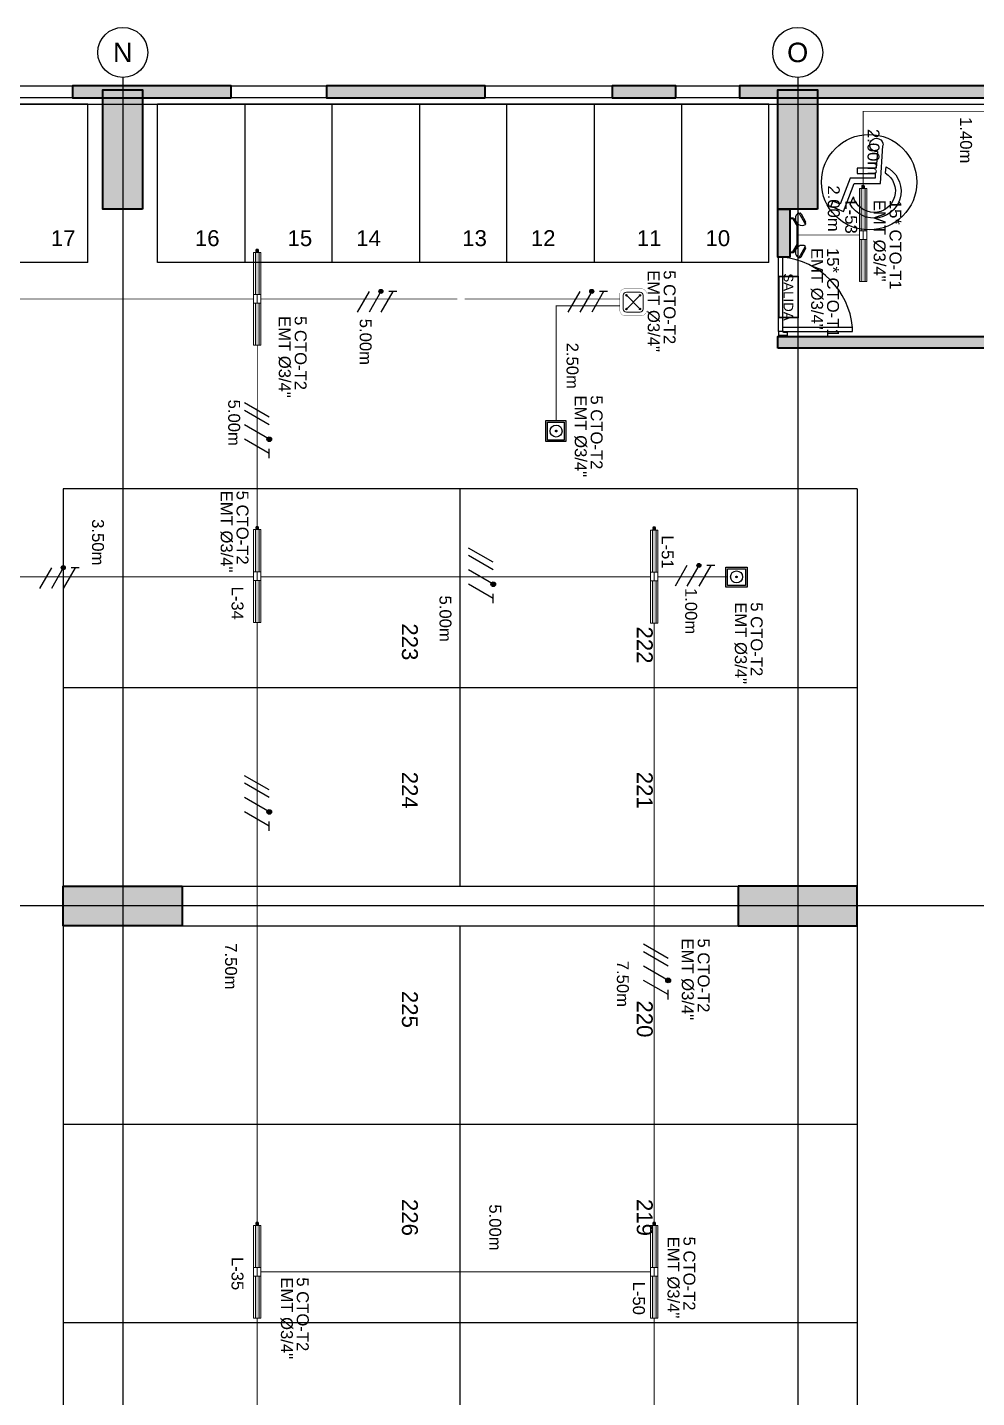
# Model space of a CAD drawing. Header units: metres. Extents: x 81 to 650, y -25 to 177.
# Drawn here: x 150.03 to 161.99, y 71.62 to 88.87 of the extents above; entities that cross this region are included whole.
import ezdxf
from ezdxf.enums import TextEntityAlignment as Align
from ezdxf.lldxf.tags import DXFTag

# ---------------------------------------------------------------- set-up
doc = ezdxf.new("R2010")
doc.units = ezdxf.units.M
doc.linetypes.add('LÍNEAS_OCULTASX2', pattern=[0.75, 0.5, -0.25])
for name, color, linetype in [('-ALAMBRADO', 7, 'Continuous'), ('-CN-GYD-ILUMINACION-EM', 1, 'Continuous'), ('-CN-GYD-TEXTOS', 7, 'Continuous'), ('-parquead', 253, 'Continuous'), ('A_CIRCULO DE EJES', 252, 'Continuous'), ('AMOBLAMIENTO', 253, 'Continuous'), ('AREA PARQUEO', 253, 'Continuous'), ('AS_GL DETECCION_PISO 2', 7, 'Continuous'), ('GG_EMERGENCIA 03', 1, 'Continuous'), ('GG_PISO 2', 8, 'Continuous'), ('JCA_HATCH 254', 252, 'Continuous'), ('LUMINARIA DE EMERGENCIA', 5, 'Continuous'), ('TEXTO 3', 3, 'Continuous'), ('TEXTOS DE MEDIDAS', 7, 'Continuous')]:
    doc.layers.add(name, color=color, linetype=linetype)
doc.layers.add('-auxiliar', color=190, linetype='Continuous', plot=False)
for name, color, linetype, lineweight in [('-CN-GYD-INTERRUPTORES DE PARED', 3, 'Continuous', 20), ('-CN-GYD-LUMINARIA LED HERMETICA', 1, 'Continuous', 5), ('-CN-GYD-TUBERÍA PRINCIPAL ILUMINACION', 5, 'Continuous', 5), ('-CN-GYD-TUBERÍA TOMACORRIENTE PVC', 86, 'Continuous', 18), ('_TEXTO', 7, 'Continuous', 9), ('CAJA DE PASO', 94, 'Continuous', 5), ('Estructura', 250, 'Continuous', 40), ('L', 7, 'Continuous', 15), ('LUMINARIA DE EMERGENCIA PARA SOBREPONER', 7, 'Continuous', 25), ('Muro', 251, 'Continuous', 40), ('TEXTOS', 250, 'Continuous', 20)]:
    doc.layers.add(name, color=color, linetype=linetype, lineweight=lineweight)
doc.layers.add('A-HATCH CONCRETO', color=7, linetype='Continuous', true_color=0xc2c2c2)
doc.layers.add('HACHTCOLUMNA', color=7, linetype='Continuous', true_color=0x474747)
doc.styles.add('A_TEXT1', font='arial.ttf')
doc.styles.add('GYD', font='arial.ttf', dxfattribs={"height": 2.5})
doc.styles.get("Standard").update_dxf_attribs({"font": 'arial.ttf'})
tags = doc.linetypes.add('EMT_LINE', pattern='A,0.5,-0.2,["EMT",Standard,S=0.1,R=0,X=-0.1,Y=-0.05],-0.25', length=0.95).pattern_tags.tags
tags[6] = DXFTag(74, 10)
pattern_1 = [(270, (73.633, -1.35), (10.40324, -6.00631), [1.50158, -10.51105]), (360, (73.6335, -2.101), (10.40324, 6.00631), [0.75079, -20.05569]), (360, (73.6335, -2.289), (10.40324, 6.00631), [0.60063, -20.20584]), (360, (73.6335, -1.9134), (10.40324, 6.00631), [0.60063, -20.20584]), (330, (73.633, -2.477), (10.40324, 6.00631), [0.4805, -11.53212]), (30, (73.633, -1.726), (4e-09, 12.01262), [0.4805, -11.53212])]
pattern_2 = [(0, (0, 0), (0, 6.985), [5.08, -1.905]), (90, (0, 0), (-6.985, 4e-16), [5.08, -1.905])]

# ---------------------------------------------------------------- blocks, each defined once
blk = doc.blocks.new('GG_HERMETICA')
h = blk.add_hatch()
h.set_pattern_fill('SWAMP', color=252, scale=0.472938, angle=270)
h.set_pattern_definition(pattern_1)
h.paths.add_polyline_path([(-20, -30), (-20, 17), (-550, 17), (-550, -30)])
h = blk.add_hatch()
h.set_pattern_fill('SWAMP', color=252, scale=0.472938, angle=270)
h.set_pattern_definition(pattern_1)
h.paths.add_polyline_path([(620, -30), (620, 17), (90, 17), (90, -30)])
at = {"layer": '-CN-GYD-INTERRUPTORES DE PARED', "color": 1, "extrusion": (0, 0, -1)}
for p, q in [((-550, -53), (-550, 40)), ((-550, 40), (-525, 40)), ((-525, 40), (-20, 40)), ((90, 40), (620, 40)), ((620, 40), (620, -53)), ((-20, -53), (-550, -53)), ((594, -53), (90, -53)), ((620, -53), (594, -53))]:
    blk.add_line(p, q, dxfattribs=at)
at = {"layer": '-CN-GYD-INTERRUPTORES DE PARED', "color": 1}
for p, q in [((90, 40), (-20, 40)), ((-20, 40), (-20, -53)), ((90, -53), (90, 40)), ((622, 6), (620, 6)), ((620, 6), (620, -6)), ((622, 10), (623, 11)), ((622, 8), (622, 10)), ((622, 7), (622, 8)), ((622, 5), (622, 7)), ((622, -6), (622, 6)), ((623, 4), (622, 5)), ((622, -3), (623, 1)), ((623, 11), (623, 11)), ((623, 11), (630, 11)), ((623, 1), (623, 4)), ((623, 1), (623, 1)), ((630, 11), (630, 6)), ((630, 6), (631, 6)), ((631, 6), (631, 9)), ((631, 9), (639, 9)), ((639, 9), (639, 6)), ((639, 6), (640, 6)), ((640, 10), (650, 10)), ((640, 6), (640, 10)), ((650, 10), (652, 8)), ((652, 8), (656, 8)), ((656, 8), (658, 8)), ((658, 8), (661, 5)), ((661, 5), (661, -6)), ((-20, -6), (90, -6)), ((620, -19), (620, -6)), ((622, -19), (620, -19)), ((622, -6), (622, -3)), ((622, -6), (622, -9)), ((622, -6), (622, -19)), ((622, -9), (623, -13)), ((623, -17), (622, -18)), ((622, -18), (622, -19)), ((622, -19), (622, -21)), ((622, -21), (622, -22)), ((622, -22), (623, -24)), ((623, -13), (623, -14)), ((623, -14), (623, -17)), ((623, -24), (623, -24)), ((623, -24), (630, -24)), ((630, -24), (630, -19)), ((630, -19), (631, -19)), ((631, -19), (631, -22)), ((631, -22), (639, -22)), ((639, -22), (639, -19)), ((639, -19), (640, -19)), ((640, -19), (640, -22)), ((640, -22), (650, -22)), ((650, -22), (652, -20)), ((652, -20), (656, -20)), ((656, -20), (658, -20)), ((658, -20), (661, -17)), ((661, -17), (661, -6))]:
    blk.add_line(p, q, dxfattribs=at)
for points in [[(623, 4), (630, 4)], [(623, 1), (630, 1)], [(629, 11), (629, 4), (629, 1), (629, -6)], [(630, 6), (630, -6)], [(631, 6), (631, -6)], [(639, 2), (631, 2)], [(639, 6), (639, -6)], [(640, 6), (640, -6)], [(640, 1), (650, 1), (650, 3), (640, 3)], [(650, 3), (652, 5)], [(650, 1), (652, -3)], [(652, 8), (652, -6)], [(-20, -53), (90, -53)], [(623, -14), (630, -14)], [(623, -17), (630, -17)], [(629, -24), (629, -17), (629, -14), (629, -6)], [(630, -19), (630, -6)], [(631, -19), (631, -6)], [(639, -15), (631, -15)], [(639, -19), (639, -6)], [(640, -19), (640, -6)], [(640, -14), (650, -14), (650, -15), (640, -15)], [(650, -14), (652, -10)], [(650, -15), (652, -17)], [(652, -20), (652, -6)]]:
    blk.add_lwpolyline(points, dxfattribs=at)
at = {"color": 1}
for points in [[(-20, 17), (-20, -30), (-550, -30), (-550, 17)], [(620, 17), (620, -30), (90, -30), (90, 17)]]:
    blk.add_lwpolyline(points, close=True, dxfattribs=at)
blk = doc.blocks.new('A_B_Eje')
at = {"layer": 'A_CIRCULO DE EJES', "ltscale": 1.5}
blk.add_circle((0, 0), 0.0045, dxfattribs=at)
at = {"layer": 'A_CIRCULO DE EJES', "ltscale": 1.5, "style": 'A_TEXT1'}
blk.add_attdef('EJE', text='', height=0.0035, dxfattribs=at).set_placement((0, 0), align=Align.MIDDLE_CENTER)
blk = doc.blocks.new('A$Cc7fbbbd8')
at = {"layer": 'GG_EMERGENCIA 03', "ltscale": 0.3}
h = blk.add_hatch(dxfattribs=at)
h.set_pattern_fill('ANSI31', color=256, scale=0.0005, angle=90)
h.set_pattern_definition([(135, (0.0614115, 0.0595737), (-0.00112253, -0.00112253), [])])
edge = h.paths.add_edge_path()
edge.add_arc((0.0614, 0.1), 0.00475, 0, 360)
for points in [[(-0.005, 0.0348), (-0.005, 0.1606), (0.1278, 0.1606), (0.1278, 0.0348)], [(0.005, 0.0448), (0.005, 0.1506), (0.1178, 0.1506), (0.1178, 0.0448)]]:
    blk.add_lwpolyline(points, close=True, dxfattribs=at)
for radius in [0.0376, 0.00475]:
    blk.add_circle((0.0614, 0.1), radius, dxfattribs=at)
blk = doc.blocks.new('*U78')
at = {"layer": '-CN-GYD-ILUMINACION-EM', "ltscale": 0.3}
for p, q in [((-145, 270), (-200, 170)), ((-114, 285), (-197, 136)), ((-119, 277), (-119, 277)), ((-193, 144), (-193, 144)), ((-145, -270), (-200, -170)), ((-114, -285), (-197, -136)), ((-193, -144), (-193, -144)), ((-119, -277), (-119, -277))]:
    blk.add_line(p, q, dxfattribs=at)
at = {"layer": '-CN-GYD-ILUMINACION-EM'}
for p, q in [((0, 217), (-46, 217)), ((0, 207), (-40, 207)), ((0, -217), (0, 217)), ((-104, 116), (-104, -116)), ((-94, 114), (-94, -114)), ((-46, -217), (0, -217)), ((-40, -207), (0, -207))]:
    blk.add_line(p, q, dxfattribs=at)
for points in [[(-46, 217), (-104, 116)], [(-40, 207), (-94, 114)], [(-56, 199), (-70, 208)], [(-96, 130), (-110, 138)], [(-96, -130), (-110, -138)], [(-46, -217), (-104, -116)], [(-40, -207), (-94, -114)], [(-56, -199), (-70, -208)]]:
    blk.add_lwpolyline(points, dxfattribs=at)
at = {"layer": '-CN-GYD-ILUMINACION-EM', "ltscale": 0.3}
for centre, radius, start, end in [((-156, 211), 85.5, 240.9715, 60.9715), ((-128, 260), 19.1, 60.9715, 150.9715), ((-183, 161), 19.1, 150.9715, 240.9715), ((-183, -161), 19.1, 119.0285, 209.0285), ((-156, -211), 85.5, 299.0285, 119.0285), ((-128, -260), 19.1, 209.0285, 299.0285)]:
    blk.add_arc(centre, radius, start, end, dxfattribs=at)
at = {"layer": '-CN-GYD-TEXTOS', "style": 'GYD'}
blk.add_attdef('5', (-68, -406), '', height=125, rotation=90, dxfattribs=at)
blk = doc.blocks.new('Salida_3.8W')
h = blk.add_hatch()
h.set_pattern_fill('ANGLE', color=256)
h.set_pattern_definition(pattern_2)
h.paths.add_polyline_path([(0.434, -0.01), (0.434, 0.303), (-0.434, 0.303), (-0.434, -0.01)])
h.paths.add_polyline_path([(-0.424, 0), (-0.424, 0.293), (0.424, 0.293), (0.424, 0)], flags=16)
h = blk.add_hatch()
h.set_pattern_fill('ANGLE', color=256)
h.set_pattern_definition(pattern_2)
h.paths.add_polyline_path([(0.434, -0.01), (0.434, 0.303), (-0.434, 0.303), (-0.434, -0.01)])
h.paths.add_polyline_path([(-0.424, 0), (-0.424, 0.293), (0.424, 0.293), (0.424, 0)], flags=16)
at = {"layer": 'L'}
h = blk.add_hatch(dxfattribs=at)
h.set_pattern_fill('ANGLE', color=3)
h.set_pattern_definition([(0, (-44.6785, -37.2514), (0, 6.985), [5.08, -1.905]), (90, (-44.6785, -37.2514), (-6.985, 4e-16), [5.08, -1.905])])
h.paths.add_polyline_path([(0.434, -0.01), (0.434, 0.303), (-0.434, 0.303), (-0.434, -0.01)])
h.paths.add_polyline_path([(-0.424, 0), (-0.424, 0.293), (0.424, 0.293), (0.424, 0)], flags=16)
h = blk.add_hatch(color=3, dxfattribs=at)
h.paths.add_polyline_path([(0.434, -0.01), (0.434, 0.303), (-0.434, 0.303), (-0.434, -0.01)])
h.paths.add_polyline_path([(-0.424, 0), (-0.424, 0.293), (0.424, 0.293), (0.424, 0)], flags=16)
at = {"layer": 'L', "color": 3}
for points in [[(-0.434, 0.303), (0.434, 0.303), (0.434, -0.01), (-0.434, -0.01)], [(-0.424, 0.293), (0.424, 0.293), (0.424, 0), (-0.424, 0)]]:
    blk.add_lwpolyline(points, close=True, dxfattribs=at)
at = {"layer": 'L', "color": 3, "insert": (0, 0.146, 712.661), "char_height": 0.15, "width": 0.84839, "attachment_point": 5}
blk.add_mtext('\\pxqc;SALIDA', dxfattribs=at)
blk = doc.blocks.new('estructura etapa 3')
at = {"layer": 'HACHTCOLUMNA'}
h = blk.add_hatch(color=256, dxfattribs=at)
h.paths.add_polyline_path([(-91.651, -6658.124), (-91.651, -6657.624), (-92.35, -6657.624), (-92.35, -6658.124)])
h.paths.add_polyline_path([(-49.354, -6658.124), (-49.354, -6657.624), (-50.055, -6657.624), (-50.055, -6658.124)])
h.paths.add_polyline_path([(-56.053, -6658.124), (-56.053, -6657.624), (-56.753, -6657.624), (-56.753, -6658.124)])
h.paths.add_polyline_path([(-76.45, -6659.124), (-76.95, -6659.124), (-76.95, -6657.624), (-76.45, -6657.624)])
h.paths.add_polyline_path([(-83.95, -6659.124), (-84.45, -6659.124), (-84.45, -6657.624), (-83.95, -6657.624)])
h.paths.add_polyline_path([(-60.452, -6659.124), (-60.952, -6659.124), (-60.952, -6657.624), (-60.452, -6657.624)])
h.paths.add_polyline_path([(-67.95, -6659.124), (-68.45, -6659.124), (-68.45, -6657.624), (-67.95, -6657.624)])
h.paths.add_polyline_path([(-91.85, -6668.199), (-91.851, -6667.599), (-92.35, -6667.599), (-92.349, -6668.199)])
h.paths.add_polyline_path([(-49.354, -6668.199), (-49.354, -6667.599), (-49.854, -6667.599), (-49.854, -6668.199)])
h.paths.add_polyline_path([(-56.154, -6668.149), (-56.154, -6667.649), (-56.854, -6667.649), (-56.854, -6668.149)])
h.paths.add_polyline_path([(-59.952, -6667.649), (-59.952, -6668.149), (-61.452, -6668.149), (-61.452, -6667.649)])
h.paths.add_polyline_path([(-75.95, -6667.649), (-75.95, -6668.149), (-77.45, -6668.149), (-77.45, -6667.649)])
h.paths.add_polyline_path([(-68.95, -6667.649), (-68.95, -6668.149), (-67.45, -6668.149), (-67.45, -6667.649)])
h.paths.add_polyline_path([(-84.95, -6667.649), (-84.95, -6668.149), (-83.45, -6668.149), (-83.45, -6667.649)])
h.paths.add_polyline_path([(-91.85, -6676.199), (-91.85, -6675.599), (-92.349, -6675.599), (-92.349, -6676.199)])
h.paths.add_polyline_path([(-49.354, -6676.199), (-49.354, -6675.599), (-49.854, -6675.599), (-49.854, -6676.199)])
h.paths.add_polyline_path([(-56.154, -6676.149), (-56.154, -6675.649), (-56.754, -6675.649), (-56.754, -6676.149)])
h.paths.add_polyline_path([(-59.952, -6675.649), (-59.952, -6676.149), (-61.452, -6676.149), (-61.452, -6675.649)])
h.paths.add_polyline_path([(-75.95, -6675.649), (-75.95, -6676.149), (-77.45, -6676.149), (-77.45, -6675.649)])
h.paths.add_polyline_path([(-68.95, -6675.649), (-68.95, -6676.149), (-67.45, -6676.149), (-67.45, -6675.649)])
h.paths.add_polyline_path([(-84.95, -6675.649), (-84.95, -6676.149), (-83.45, -6676.149), (-83.45, -6675.649)])
h.paths.add_polyline_path([(-91.847, -6686.299), (-91.851, -6685.699), (-92.35, -6685.699), (-92.346, -6686.299)])
h.paths.add_polyline_path([(-49.354, -6686.299), (-49.354, -6685.699), (-49.854, -6685.699), (-49.854, -6686.299)])
h.paths.add_polyline_path([(-56.154, -6686.249), (-56.154, -6685.749), (-56.754, -6685.749), (-56.754, -6686.249)])
h.paths.add_polyline_path([(-59.952, -6685.749), (-59.952, -6686.249), (-61.452, -6686.249), (-61.452, -6685.749)])
h.paths.add_polyline_path([(-75.95, -6685.749), (-75.95, -6686.249), (-77.45, -6686.249), (-77.45, -6685.749)])
h.paths.add_polyline_path([(-68.95, -6685.749), (-68.95, -6686.249), (-67.45, -6686.249), (-67.45, -6685.749)])
h.paths.add_polyline_path([(-84.95, -6685.749), (-84.95, -6686.249), (-83.45, -6686.249), (-83.45, -6685.749)])
h.paths.add_polyline_path([(-49.353, -6694.294), (-49.354, -6693.699), (-49.855, -6693.699), (-49.854, -6694.294)])
h.paths.add_polyline_path([(-56.054, -6694.249), (-56.054, -6693.749), (-56.753, -6693.749), (-56.753, -6694.249)])
h.paths.add_polyline_path([(-91.651, -6694.249), (-91.651, -6693.749), (-92.35, -6693.749), (-92.35, -6694.249)])
h.paths.add_polyline_path([(-59.952, -6693.749), (-59.952, -6694.249), (-61.452, -6694.249), (-61.452, -6693.749)])
h.paths.add_polyline_path([(-75.95, -6693.749), (-75.95, -6694.249), (-77.45, -6694.249), (-77.45, -6693.749)])
h.paths.add_polyline_path([(-68.95, -6693.749), (-68.95, -6694.249), (-67.45, -6694.249), (-67.45, -6693.749)])
h.paths.add_polyline_path([(-84.95, -6693.749), (-84.95, -6694.249), (-83.45, -6694.249), (-83.45, -6693.749)])
h.paths.add_polyline_path([(-49.359, -6703.974), (-49.359, -6703.374), (-49.859, -6703.374), (-49.859, -6703.974)])
h.paths.add_polyline_path([(-56.054, -6703.924), (-56.054, -6703.424), (-56.753, -6703.424), (-56.753, -6703.924)])
h.paths.add_polyline_path([(-67.95, -6704.924), (-67.95, -6703.424), (-68.45, -6703.424), (-68.45, -6704.924)])
h.paths.add_polyline_path([(-91.651, -6703.924), (-91.651, -6703.424), (-92.35, -6703.424), (-92.35, -6703.924)])
h.paths.add_polyline_path([(-61.847, -6703.424), (-60.347, -6703.424), (-60.347, -6703.924), (-61.847, -6703.924)])
h.paths.add_polyline_path([(-83.95, -6704.924), (-83.95, -6703.424), (-84.45, -6703.424), (-84.45, -6704.924)])
h.paths.add_polyline_path([(-76.45, -6704.924), (-76.45, -6703.424), (-76.95, -6703.424), (-76.95, -6704.924)])
h.paths.add_polyline_path([(-49.354, -6711.949), (-49.354, -6711.449), (-50.054, -6711.449), (-50.054, -6711.949)])
h.paths.add_polyline_path([(-55.954, -6711.949), (-55.954, -6711.449), (-56.654, -6711.449), (-56.654, -6711.949)])
h.paths.add_polyline_path([(-91.65, -6711.949), (-91.65, -6711.449), (-92.35, -6711.449), (-92.35, -6711.949)])
h.paths.add_polyline_path([(-60.952, -6711.949), (-60.952, -6709.549), (-60.452, -6709.549), (-60.452, -6711.949)])
h.paths.add_polyline_path([(-68.45, -6709.549), (-68.45, -6711.949), (-67.95, -6711.949), (-67.95, -6709.549)])
h.paths.add_polyline_path([(-76.95, -6709.549), (-76.95, -6711.949), (-76.45, -6711.949), (-76.45, -6709.549)])
h.paths.add_polyline_path([(-83.95, -6709.549), (-83.95, -6711.949), (-84.45, -6711.949), (-84.45, -6709.549)])
at = {"layer": 'Estructura'}
for points in [[(-76.45, -6659.124), (-76.95, -6659.124), (-76.95, -6657.624), (-76.45, -6657.624)], [(-67.95, -6659.124), (-68.45, -6659.124), (-68.45, -6657.624), (-67.95, -6657.624)], [(-75.95, -6667.649), (-75.95, -6668.149), (-77.45, -6668.149), (-77.45, -6667.649)], [(-68.95, -6667.649), (-68.95, -6668.149), (-67.45, -6668.149), (-67.45, -6667.649)]]:
    blk.add_lwpolyline(points, close=True, dxfattribs=at)
blk = doc.blocks.new('discap')
at = {"layer": 'TEXTO 3', "color": 0, "linetype": 'Continuous'}
for p, q in [((-179169, -277469), (-179154, -277610)), ((-178353, -278322), (-178426, -278155))]:
    blk.add_line(p, q, dxfattribs=at)
blk.add_lwpolyline([(-178974, -277120), (-178946, -277498), (-178511, -277498), (-178511, -277624), (-178926, -277624), (-178926, -277730), (-178352, -277730), (-178127, -278321), (-177953, -278254), (-177909, -278371), (-178198, -278488), (-178440, -277852), (-179047, -277852), (-179102, -276980)], dxfattribs=at)
for centre, radius, start, end in [((-178951, -276970), 152, 261.2603, 183.6697), ((-178897, -278025), 619, 116.0954, 331.345), ((-178897, -278025), 488, 121.7945, 344.571)]:
    blk.add_arc(centre, radius, start, end, dxfattribs=at)
blk = doc.blocks.new('A$Ce042a74c')
at = {"layer": 'A-HATCH CONCRETO', "ltscale": 0.03}
h = blk.add_hatch(color=256, dxfattribs=at)
h.dxf.hatch_style = 1
h.paths.add_polyline_path([(37.983, 8.975), (36.988, 8.975), (36.988, 8.825), (37.983, 8.825)])
h.paths.add_polyline_path([(38.983, 11.675), (38.983, 8.175), (39.133, 8.175), (39.133, 11.675)])
h.paths.add_polyline_path([(38.983, 8.975), (38.983, 8.975), (38.983, 8.825), (38.983, 8.825)], flags=17)
h.paths.add_polyline_path([(35.488, 8.975), (30.936, 8.975), (30.936, 8.825), (35.488, 8.825)])
h.paths.add_polyline_path([(33.787, 8.825), (33.787, 8.825), (33.637, 8.825), (33.637, 8.825)], flags=17)
h.paths.add_polyline_path([(33.787, 6.462), (33.637, 6.462), (33.637, 7.823), (33.787, 7.823)])
h.paths.add_polyline_path([(33.637, 7.474), (33.637, 7.624), (33.003, 7.624), (33.003, 7.475)])
h.paths.add_polyline_path([(31.549, 7.475), (31.549, 7.625), (32.203, 7.625), (32.203, 7.475)])
h.paths.add_polyline_path([(30.185, 7.475), (30.185, 7.625), (30.749, 7.625), (30.749, 7.475)])
h.paths.add_polyline_path([(30.489, 6.462), (30.339, 6.462), (30.339, 7.475), (30.489, 7.475)])
h.paths.add_polyline_path([(32.138, 6.462), (31.988, 6.462), (31.988, 7.475), (32.138, 7.475)])
h.paths.add_polyline_path([(26.544, 6.462), (33.787, 6.462), (33.787, 6.312), (26.544, 6.312)])
h.paths.add_polyline_path([(26.694, 7.475), (26.694, 7.625), (28.886, 7.625), (28.886, 7.475)])
h.paths.add_polyline_path([(26.545, 6.462), (26.543, 8.975), (26.693, 8.974), (26.693, 8.824), (26.694, 8.825), (26.695, 6.462)])
h.paths.add_polyline_path([(27.446, 6.462), (27.296, 6.462), (27.296, 6.462), (27.446, 6.462)])
h.paths.add_polyline_path([(26.546, 11.676), (26.546, 9.875), (26.691, 9.875), (26.696, 11.676)])
h.paths.add_polyline_path([(31.087, 8.975), (30.936, 8.975), (30.936, 9.977), (29.034, 9.977), (29.036, 8.975), (28.886, 8.975), (28.883, 10.126), (29.836, 10.126), (29.836, 11.675), (29.986, 11.675), (29.986, 10.126), (30.936, 10.126), (30.936, 11.675), (31.087, 11.675)])
h.paths.add_polyline_path([(31.886, 8.975), (32.036, 8.975), (32.036, 8.975)])
h.paths.add_polyline_path([(26.547, 11.675), (39.133, 11.675), (39.133, 11.825), (26.547, 11.825)])
h.paths.add_polyline_path([(47.081, 11.675), (44.231, 11.675), (44.231, 11.825), (47.081, 11.825)])
h.paths.add_polyline_path([(47.981, 54.675), (47.831, 54.675), (47.831, 3.892), (46.241, 3.892), (46.241, 5.906), (46.931, 5.906), (46.931, 6.056), (46.091, 6.056), (46.091, 2.292), (47.081, 2.292), (47.081, 2.442), (46.241, 2.442), (46.241, 3.742), (47.831, 3.742), (47.831, 0.95), (47.981, 0.95)])
h.paths.add_polyline_path([(27.346, 2.91), (27.373, 2.76), (26.695, 2.76), (26.695, 0.54), (26.544, 0.54), (26.544, 2.91)])
h.paths.add_polyline_path([(29.883, 2.91), (29.911, 2.76), (28.348, 2.76), (28.377, 2.91)])
h.paths.add_polyline_path([(32.1, 2.91), (32.129, 2.76), (30.885, 2.76), (30.914, 2.91)])
h.paths.add_polyline_path([(31.438, 0.54), (31.588, 0.54), (31.588, 0.566), (31.588, 2.76), (31.438, 2.76), (31.438, 0.566)])
h.paths.add_polyline_path([(33.14, 2.91), (33.113, 2.76), (33.737, 2.76), (33.737, 0.54), (33.887, 0.54), (33.887, 2.91)])
h.paths.add_polyline_path([(26.545, 0.39), (33.887, 0.39), (33.887, 0.54), (26.545, 0.54)])
h.paths.add_polyline_path([(7.925, 54.676), (7.925, 54.826), (3.1, 54.825), (3.1, 54.675)])
h.paths.add_polyline_path([(37.395, 51.521), (37.245, 51.521), (37.245, 54.675), (37.395, 54.675)])
h.paths.add_polyline_path([(36.533, 51.671), (36.383, 51.671), (36.383, 53.275), (36.533, 53.275)])
h.paths.add_polyline_path([(28.886, 51.521), (28.886, 51.671), (37.245, 51.671), (37.245, 51.521)])
h.paths.add_polyline_path([(36.383, 54.325), (36.383, 54.475)])
h.paths.add_polyline_path([(29.036, 52.667), (28.886, 52.667), (28.886, 53.275), (29.036, 53.275)], flags=0)
h.paths.add_polyline_path([(29.036, 52.667), (28.886, 52.667), (28.886, 53.275), (29.036, 53.275)], flags=17)
h.paths.add_polyline_path([(29.036, 52.667), (28.886, 52.667), (28.886, 53.275), (29.036, 53.275)], flags=17)
h = blk.add_hatch(color=256, dxfattribs=at)
h.dxf.hatch_style = 1
h.paths.add_polyline_path([(47.981, 54.675), (47.981, 54.825)], flags=17)
h.paths.add_polyline_path([(47.981, 54.675), (47.981, 54.825), (46.54, 54.825), (46.547, 54.675), (45.747, 54.675), (45.747, 54.825), (43.749, 54.825), (43.749, 54.675)])
h.paths.add_polyline_path([(42.149, 54.675), (42.149, 54.825), (40.252, 54.825), (40.252, 54.675)])
h.paths.add_polyline_path([(39.452, 54.675), (39.452, 54.825), (38.65, 54.825), (38.65, 54.675)])
h.paths.add_polyline_path([(37.45, 54.676), (37.45, 54.826), (28.403, 54.825), (28.403, 54.675)])
h.paths.add_polyline_path([(27.603, 54.675), (27.603, 54.825), (26.799, 54.825), (26.799, 54.675)])
h.paths.add_polyline_path([(25.199, 54.674), (25.199, 54.824), (23.202, 54.825), (23.202, 54.675)])
h.paths.add_polyline_path([(22.002, 54.675), (22.002, 54.825), (20.004, 54.825), (20.004, 54.675)])
h.paths.add_polyline_path([(18.804, 54.675), (18.804, 54.825), (17.602, 54.825), (17.602, 54.675)])
h.paths.add_polyline_path([(16.802, 54.676), (16.802, 54.826), (15.505, 54.825), (15.505, 54.675)])
h.paths.add_polyline_path([(13.905, 54.675), (13.905, 54.825), (11.921, 54.825), (11.921, 54.675)])
h.paths.add_polyline_path([(11.121, 54.675), (11.121, 54.825), (9.525, 54.825), (9.525, 54.675)])
at = {"layer": 'JCA_HATCH 254', "linetype": 'Continuous', "ltscale": 0.3}
h = blk.add_hatch(color=256, dxfattribs=at)
h.dxf.hatch_style = 1
h.paths.add_polyline_path([(29.036, 52.667), (28.886, 52.667), (28.886, 53.275), (29.036, 53.275)])
at = {"layer": '-auxiliar', "elevation": -201.258}
blk.add_lwpolyline([(29.036, 52.667), (28.886, 52.667), (28.886, 53.275), (29.036, 53.275)], close=True, dxfattribs=at)
at = {"layer": '-parquead'}
for p, q in [((29.886, 49.75), (19.886, 49.75)), ((29.886, 49.75), (29.886, 44.75)), ((29.886, 44.25), (29.886, 36.75)), ((29.886, 39.25), (19.886, 39.25))]:
    blk.add_line(p, q, dxfattribs=at)
for points in [[(18.804, 54.824), (20.004, 54.825), (20.004, 54.675), (18.804, 54.676)], [(22.002, 54.825), (23.202, 54.825), (23.202, 54.675), (22.002, 54.676)], [(25.199, 54.824), (26.799, 54.825), (26.799, 54.675), (25.199, 54.676)], [(27.603, 54.825), (28.403, 54.825), (28.403, 54.675), (27.603, 54.676)]]:
    blk.add_lwpolyline(points, close=True, dxfattribs=at)
for points in [[(20.197, 52.6), (13.598, 52.6), (13.598, 54.6)], [(13.598, 54.6), (20.197, 54.6)], [(20.197, 52.6), (20.197, 54.6)], [(28.773, 52.6), (21.075, 52.6), (21.075, 54.6)], [(21.075, 54.6), (28.773, 54.6)], [(22.174, 54.6), (22.174, 52.6)], [(23.274, 52.6), (23.274, 54.6)], [(24.374, 54.6), (24.374, 52.6)], [(25.474, 52.6), (25.474, 54.6)], [(26.574, 54.6), (26.574, 52.6)], [(27.674, 54.6), (27.674, 52.6)], [(28.773, 52.6), (28.773, 54.6)], [(19.886, 49.75), (19.886, 44.75), (29.886, 44.75)], [(24.886, 44.75), (24.886, 49.75)], [(19.886, 47.25), (29.886, 47.25)], [(19.886, 44.25), (29.886, 44.25)], [(19.886, 44.25), (19.886, 36.75), (29.886, 36.75)], [(24.886, 36.75), (24.886, 44.25)], [(19.886, 41.75), (29.886, 41.75)]]:
    blk.add_lwpolyline(points, dxfattribs=at)
at = {"layer": 'AMOBLAMIENTO'}
blk.add_line((29.032, 51.67, -402.515), (28.882, 51.67, -402.515), dxfattribs=at)
at = {"layer": 'AMOBLAMIENTO', "elevation": -402.515}
blk.add_lwpolyline([(28.896, 52.667), (28.946, 52.667), (28.946, 51.733), (28.896, 51.733)], close=True, dxfattribs=at)
for points in [[(29.828, 51.783), (28.946, 51.783), (28.946, 51.733), (29.828, 51.733)], [(29.011, 51.733), (29.828, 51.733), (29.828, 51.783), (29.011, 51.783)], [(28.957, 51.733), (28.896, 51.733), (28.896, 51.683), (29.008, 51.683), (29.008, 51.721), (28.957, 51.721), (28.957, 51.733)], [(28.995, 51.67), (28.995, 51.683), (28.908, 51.683), (28.908, 51.67)]]:
    blk.add_lwpolyline(points, dxfattribs=at)
at = {"layer": 'AMOBLAMIENTO'}
blk.add_arc((28.853, 51.693, -402.515), 0.978, 5.278, 84.5428, dxfattribs=at)
at = {"layer": 'AREA PARQUEO'}
blk.add_circle((30.036, 53.613), 0.6, dxfattribs=at)
at = {"layer": 'Muro'}
for points in [[(22.002, 54.675), (22.002, 54.825), (20.004, 54.825), (20.004, 54.675)], [(25.199, 54.674), (25.199, 54.824), (23.202, 54.825), (23.202, 54.675)], [(27.603, 54.676), (27.603, 54.826), (26.799, 54.825), (26.799, 54.675)], [(37.45, 54.675), (37.45, 54.825), (28.403, 54.825), (28.403, 54.675)], [(29.036, 52.667), (28.886, 52.667), (28.886, 53.275), (29.036, 53.275)], [(28.886, 51.521), (28.886, 51.671), (37.245, 51.671), (37.245, 51.521)]]:
    blk.add_lwpolyline(points, close=True, dxfattribs=at)
at = {"layer": 'AREA PARQUEO', "xscale": -0.00055120696621, "yscale": 0.00055120696621, "zscale": 0.0005512069662100001, "rotation": 359.999999975327}
blk.add_blockref('discap', (-68.512, 206.75), dxfattribs=at)
at = {"layer": 'AS_GL DETECCION_PISO 2', "linetype": 'Continuous', "lineweight": 50}
blk.add_blockref('estructura etapa 3', (97.335, 6712.399), dxfattribs=at)
at = {"layer": 'GG_PISO 2', "char_height": 0.2}
for s, width, insert, attachment_point, rotation in [('17', 0.89145, (20.041, 53.008), 3, 0), ('16', 0.89145, (21.544, 53.008), 1, 360), ('15', 0.89145, (23.022, 53.008), 3, 0), ('14', 0.89145, (23.576, 53.008), 1, 360), ('13', 0.89145, (25.222, 53.008), 3, 0), ('12', 0.89145, (25.775, 53.008), 1, 360), ('11', 0.89145, (27.421, 53.008), 3, 0), ('10', 0.89145, (27.975, 53.008), 1, 360), ('223', 1.47717, (24.352, 48.058), 1, 270), ('222', 1.21675, (27.31, 48.018), 1, 270), ('224', 1.47717, (24.352, 46.189), 1, 270), ('221', 1.21675, (27.31, 46.189), 1, 270), ('225', 1.47717, (24.352, 43.43), 1, 270), ('220', 1.21675, (27.31, 43.31), 1, 270), ('226', 1.34839, (24.352, 40.81), 1, 270), ('219', 1.44433, (27.31, 40.81), 1, 270)]:
    blk.add_mtext_dynamic_manual_height_columns(s, width=width, gutter_width=5, heights=[0], dxfattribs=dict(at, insert=insert, attachment_point=attachment_point, rotation=rotation))
blk = doc.blocks.new('3x')
at = {"layer": '-ALAMBRADO'}
h = blk.add_hatch(color=256, dxfattribs=at)
edge = h.paths.add_edge_path()
edge.add_arc((0.078, 0.13), 0.025, 0, 360)
for p, q in [((-0.152, 0.13), (-0.302, -0.13)), ((-0.072, 0.13), (-0.222, -0.13)), ((0.078, 0.13), (-0.072, -0.13)), ((0.228, 0.13), (0.078, -0.13))]:
    blk.add_line(p, q, dxfattribs=at)
blk.add_lwpolyline([(0.278, 0.13), (0.178, 0.13)], dxfattribs=at)
blk.add_circle((0.078, 0.13), 0.025, dxfattribs=at)
blk = doc.blocks.new('*U62')
at = {"layer": '-ALAMBRADO'}
blk.add_blockref('3x', (0, 0), dxfattribs=at)
blk = doc.blocks.new('2x')
at = {"layer": '-ALAMBRADO'}
h = blk.add_hatch(color=256, dxfattribs=at)
edge = h.paths.add_edge_path()
edge.add_arc((0.075, 0.13), 0.025, 0, 360)
for p, q in [((-0.075, 0.13), (-0.225, -0.13)), ((0.075, 0.13), (-0.075, -0.13)), ((0.225, 0.13), (0.075, -0.13))]:
    blk.add_line(p, q, dxfattribs=at)
blk.add_lwpolyline([(0.275, 0.13), (0.175, 0.13)], dxfattribs=at)
blk.add_circle((0.075, 0.13), 0.025, dxfattribs=at)
blk = doc.blocks.new('*U51')
at = {"layer": '-ALAMBRADO'}
blk.add_blockref('2x', (0, 0), dxfattribs=at)
blk = doc.blocks.new('Caja de paso')
at = {"layer": '-CN-GYD-TUBERÍA TOMACORRIENTE PVC', "const_width": 0.00173}
blk.add_lwpolyline([(-0.111, 0.067), (-0.111, -0.067, 0.414214), (-0.067, -0.111), (0.067, -0.111, 0.414214), (0.111, -0.067), (0.111, 0.067, 0.414214), (0.067, 0.111), (-0.067, 0.111, 0.414214)], format="xyb", close=True, dxfattribs=at)
at = {"layer": '-CN-GYD-TUBERÍA TOMACORRIENTE PVC'}
blk.add_lwpolyline([(-0.057, -0.082), (0.057, -0.082, 0.414214), (0.082, -0.057), (0.082, 0.057, 0.414214), (0.057, 0.082), (-0.057, 0.082, 0.414214), (-0.082, 0.057), (-0.082, -0.057, 0.414214)], format="xyb", close=True, dxfattribs=at)
at = {"layer": '-CN-GYD-TUBERÍA TOMACORRIENTE PVC', "linetype": 'LÍNEAS_OCULTASX2'}
for points in [[(-0.057, 0.057), (0.057, -0.057)], [(0.057, 0.057), (-0.057, -0.057)]]:
    blk.add_lwpolyline(points, dxfattribs=at)
at = {"layer": '-CN-GYD-TUBERÍA TOMACORRIENTE PVC'}
for centre in [(-0.057, 0.057), (0.057, 0.057), (-0.057, -0.057), (0.057, -0.057)]:
    blk.add_circle(centre, 0.00665, dxfattribs=at)

msp = doc.modelspace()

# ---------------------------------------------------------------- linework, layer by layer
at = {"layer": '-CN-GYD-TUBERÍA PRINCIPAL ILUMINACION', "linetype": 'EMT_LINE', "ltscale": 10, "const_width": 0.01}
for points in [[(160.56, 86.879), (160.56, 87.811), (162.203, 87.811)], [(159.739, 86.254), (160.513, 86.254)], [(152.882, 85.45), (146.996, 85.45)], [(155.45, 85.45), (152.975, 85.45)], [(155.542, 85.45), (157.495, 85.45)], [(157.495, 85.362), (156.693, 85.362), (156.693, 83.909)], [(152.929, 84.866), (152.927, 82.585)], [(152.882, 81.95), (149.732, 81.95)], [(152.975, 81.95), (157.882, 81.95)], [(157.975, 81.95), (158.842, 81.95)], [(152.927, 81.375), (152.927, 73.825)], [(157.927, 80.281), (157.927, 81.369)], [(157.927, 80.281), (157.927, 73.825)], [(152.975, 73.199), (157.882, 73.199)], [(152.927, 72.614), (152.927, 66.494)], [(157.927, 72.614), (157.927, 66.494)]]:
    msp.add_lwpolyline(points, dxfattribs=at)
at = {"layer": 'GG_PISO 2', "color": 9, "true_color": 0xc7c8ca}
for points in [[(151.235, 88.239), (151.235, 32.038)], [(159.735, 88.239), (159.735, 32.113)], [(178.746, 87.898), (129.636, 87.898)], [(178.736, 77.807), (129.636, 77.807)]]:
    msp.add_lwpolyline(points, dxfattribs=at)

# ---------------------------------------------------------------- block references
at = {"layer": '-CN-GYD-LUMINARIA LED HERMETICA', "xscale": 0.001, "yscale": 0.001, "zscale": 0.001, "rotation": 90}
for p in [(160.553, 86.219), (152.922, 85.416), (152.922, 81.925), (157.922, 81.919), (152.922, 73.164), (157.922, 73.164)]:
    msp.add_blockref('GG_HERMETICA', p, dxfattribs=at)
msp.add_blockref('A$Ce042a74c', (130.599, 33.307))
ref = msp.add_blockref('A_B_Eje', (151.235, 88.554), dxfattribs=dict(xscale=70, yscale=70, zscale=70))
ref.add_attrib('EJE', 'N', dxfattribs={"color": 7, "ltscale": 1.5, "height": 0.245, "style": 'A_TEXT1'}).set_placement((151.235, 88.554), align=Align.MIDDLE_CENTER)
ref = msp.add_blockref('A_B_Eje', (159.735, 88.554), dxfattribs=dict(xscale=70, yscale=70, zscale=70))
ref.add_attrib('EJE', 'O', dxfattribs={"color": 7, "ltscale": 1.5, "height": 0.245, "style": 'A_TEXT1'}).set_placement((159.735, 88.554), align=Align.MIDDLE_CENTER)
at = {"layer": '_TEXTO', "linetype": 'Continuous', "ltscale": 10, "zscale": 0.5}
for p in [(154.411, 85.415), (157.066, 85.415), (150.411, 81.935), (158.416, 81.964)]:
    msp.add_blockref('*U51', p, dxfattribs=at)
at = {"layer": '_TEXTO', "linetype": 'Continuous', "ltscale": 10, "xscale": 1.2, "yscale": 1.2, "zscale": 320, "rotation": 270}
for p in [(152.924, 83.777), (155.745, 81.951), (152.924, 79.084), (157.948, 76.963)]:
    msp.add_blockref('*U62', p, dxfattribs=at)
at = {"layer": 'CAJA DE PASO', "linetype": 'Continuous', "ltscale": 10, "xscale": 1.523145158877299, "yscale": 1.523145158877299, "zscale": 1.523145158877299}
msp.add_blockref('Caja de paso', (157.664, 85.409), dxfattribs=at)
at = {"layer": 'L', "xscale": 0.6, "yscale": 0.8, "rotation": 270}
msp.add_blockref('Salida_3.8W', (159.501, 85.474), dxfattribs=at)
at = {"layer": 'LUMINARIA DE EMERGENCIA', "linetype": 'Continuous', "ltscale": 10, "xscale": 0.001, "yscale": 0.001, "zscale": 0.001, "rotation": 180}
msp.add_blockref('*U78', (159.635, 86.25), dxfattribs=at)
at = {"layer": 'LUMINARIA DE EMERGENCIA PARA SOBREPONER', "xscale": 2, "yscale": 2, "zscale": 2, "rotation": 270}
msp.add_blockref('A$Cc7fbbbd8', (156.493, 83.909), dxfattribs=at)
at = {"layer": 'LUMINARIA DE EMERGENCIA PARA SOBREPONER', "xscale": 2, "yscale": 2, "zscale": 2}
msp.add_blockref('A$Cc7fbbbd8', (158.842, 81.75), dxfattribs=at)

# ---------------------------------------------------------------- texts
at = {"layer": 'TEXTOS', "char_height": 0.15, "attachment_point": 1, "rotation": 270}
for s, insert in [('\\pxqc;L-53', (160.484, 86.867)), ('\\pxqc;L-51', (158.172, 82.651)), ('\\pxqc;L-34', (152.755, 82.005)), ('\\pxqc;L-35', (152.755, 73.564)), ('\\pxqc;L-50', (157.81, 73.253))]:
    msp.add_mtext_dynamic_manual_height_columns(s, width=0.77349, gutter_width=0.325, heights=[0], dxfattribs=dict(at, insert=insert))
for s, insert, width in [('\\A1;\\pxsm0.8;15* CTO-T1\\PEMT Ø3/4"       ', (161.042, 86.697), 1.09253), ('\\A1;\\pxsm0.8;15* CTO-T1\\PEMT Ø3/4"       ', (160.255, 86.092), 1.11589), ('\\A1;\\pxsm0.8;5 CTO-T2\\PEMT Ø3/4"       ', (158.197, 85.811), 1.36121), ('\\A1;\\pxsm0.8;5 CTO-T2\\PEMT Ø3/4"       ', (153.55, 85.234), 1.36121), ('\\A1;\\pxsm0.8;5 CTO-T2\\PEMT Ø3/4"       ', (157.278, 84.235), 1.36121), ('\\A1;\\pxsm0.8;5 CTO-T2\\PEMT Ø3/4"       ', (152.818, 83.035), 1.36121), ('\\A1;\\pxsm0.8;5 CTO-T2\\PEMT Ø3/4"       ', (159.294, 81.63), 1.36121), ('\\A1;\\pxsm0.8;5 CTO-T2\\PEMT Ø3/4"       ', (158.626, 77.397), 1.36121), ('\\A1;\\pxsm0.8;5 CTO-T2\\PEMT Ø3/4"       ', (158.446, 73.643), 1.36121), ('\\A1;\\pxsm0.8;5 CTO-T2\\PEMT Ø3/4"       ', (153.577, 73.13), 1.36121)]:
    msp.add_mtext(s, dxfattribs=dict(at, insert=insert, width=width))
at = {"layer": 'TEXTOS DE MEDIDAS', "char_height": 0.15, "width": 0.44784, "attachment_point": 1, "rotation": 270}
for s, insert in [('\\A1;1.40m', (161.931, 87.739)), ('\\A1;2.00m', (160.765, 87.59)), ('\\A1;2.00m', (160.265, 86.879)), ('\\A1;5.00m', (154.369, 85.2)), ('\\A1;2.50m', (156.974, 84.899)), ('\\A1;5.00m', (152.713, 84.182)), ('\\A1;3.50m', (150.998, 82.677)), ('\\A1;1.00m', (158.468, 81.81)), ('\\A1;5.00m', (155.374, 81.715)), ('\\A1;7.50m', (152.674, 77.337)), ('\\A1;7.50m', (157.608, 77.116)), ('\\A1;5.00m', (156.001, 74.049))]:
    msp.add_mtext(s, dxfattribs=dict(at, insert=insert))

doc.saveas('drawing.dxf')
